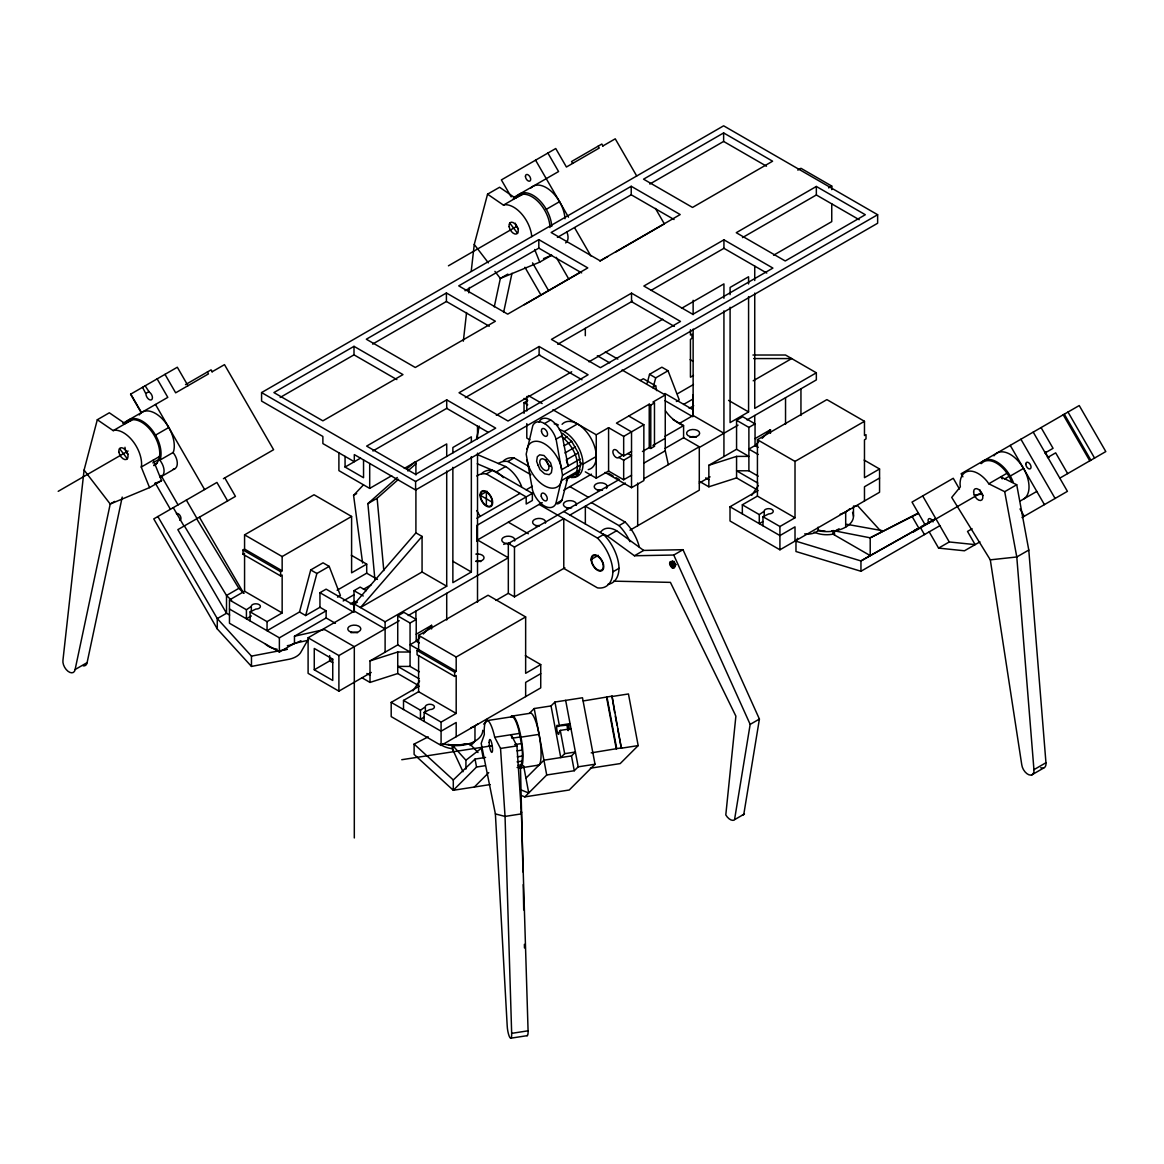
<?xml version="1.0" encoding="UTF-8"?>
<svg xmlns="http://www.w3.org/2000/svg" width="1164" height="1164" viewBox="0 0 1164 1164"><rect width="100%" height="100%" fill="white"/><g stroke="black" fill="none" stroke-linecap="round" stroke-linejoin="round"><path stroke-width="1.5" d="M463.01 771.747L452.272 748.612L452.272 745.062L465.92 760.223L465.92 769.113M522.971 871.938L520.468 766.974C524.688 755.378 521.094 742.414 518.911 730.686A25.695 5.427 81.2 0 0 510.909 717.199M125.232 423.696L109.314 412.798L97.31 419.738L84.084 470.096L62.958 660.177A8.715 5.034 60 0 0 68.007 671.293A8.715 5.034 60 0 0 75.107 669.547L87.111 662.607L122.22 497.086M463.33 341.197L466.56 312.534M468.786 292.833L469.398 287.464M471.216 271.343L474.257 244.469L487.556 194.184L499.574 187.258L515.477 198.171L513.295 198.709L523.32 194.213A25.695 14.841 60 0 1 549.99 227.547M142.546 387.306L145.951 393.927A4.569 2.634 60 0 0 149.181 399.528A4.569 2.634 60 0 0 152.426 397.652A4.569 2.634 60 0 0 149.181 392.05L145.165 385.793M669.606 563.303L670.377 561.615L672.225 561.79A3.696 2.139 60 0 1 674.844 566.33A3.696 2.139 60 0 1 672.225 567.843L669.606 563.303L672.69 561.528M562.619 433.284L571.684 441.389L578.304 452.927L566.301 459.867L568.09 465.964L562.241 435.627A17.897 10.331 60 0 0 550.645 419.971L544.534 423.551A17.897 10.331 60 0 0 532.792 425.602L526.186 454.12L532.53 490.175A17.897 10.331 60 0 0 544.126 505.831A17.897 10.331 60 0 0 555.81 503.75L561.965 500.2L568.047 476.803M544.476 423.521A17.897 10.331 60 0 1 556.086 439.177L562.532 475.305L555.81 503.75M571.539 477.647A25.695 14.841 60 0 0 578.217 473.864L580.705 464.814L578.304 452.927M613.719 581.098A26.132 15.088 60 0 0 616.644 581.214L670.42 582.378L735.881 716.136L725.798 814.931A8.715 5.034 60 0 0 734.499 819.965L750.169 724.386L673.767 555.039L634.424 555.766L607.404 536.051A26.132 15.088 60 0 0 602.617 534.029M742.472 815.018A8.715 5.034 60 0 0 743.752 814.625L759.408 719.061L683.006 549.699L643.663 550.427L634.424 555.766M75.107 669.547L110.216 504.027L149.545 487.6L141.251 467.04L141.586 464.887A25.695 14.841 60 0 0 114.901 430.214L113.214 430.636L97.31 419.738M153.997 465.687L157.009 463.199L158.988 459.344L159.759 454.397A25.695 14.841 60 0 0 133.074 419.724L124.592 423.347M494.264 306.874L500.345 278.429L507.853 274.093M479.262 426.126L476.978 436.791A8.715 5.034 60 0 1 476.498 438.29M503.605 312.374L511.985 273.278M250.115 620.936L250.115 611.857L267.051 621.649L267.051 630.713L299.512 611.973L310.715 569.938L323.039 562.823L329.194 566.388L340.397 595.473L337.545 597.132M299.512 611.973L305.666 615.538L316.884 573.488L329.194 566.388M647.213 383.072L649.541 374.313L661.865 367.198L668.034 370.763L679.238 399.863L676.371 401.507M653.368 386.637L655.71 377.878L668.034 370.763M159.905 476.92A11.756 6.795 60 0 0 159.905 460.275L160.399 458.907A26.568 15.336 60 0 0 149.429 426.912A26.568 15.336 60 0 0 125.974 422.561M159.817 460.187L173.058 452.534L173.64 451.254A26.568 15.336 60 0 0 162.684 419.273A26.568 15.336 60 0 0 139.214 414.922M526.826 449.057L528.66 445.07A25.695 14.841 60 0 1 560.131 463.418L561.936 469.529L580.109 459.038M566.213 480.79L567.014 479.059L579.017 472.118M575.947 473.894C580.938 460.478 572.513 445.07 561.892 436.791M307.994 639.734L301.214 651.578A19.599 11.32 0 0 1 287.348 659.581L251.468 666.434L217.275 628.909L153.764 518.897L216.926 482.434L227.606 500.913M939.872 525.692L860.953 571.262L795.972 551.518L795.972 541.202L797.66 538.248M412.944 690.892L419.593 680.998M751.769 495.267L758.419 485.373M818.03 527.219L817.986 530.697A11.756 6.795 0 0 1 804.746 533.854M415.912 489.447L415.912 532.865L354.307 604L354.307 611.1L308.096 637.785L308.096 673.345L338.899 691.14L371.243 672.457M415.912 532.865L422.066 536.415L360.462 607.55L422.066 571.99L446.714 586.205L446.714 470.954M362.601 563.027L353.58 495.369L363.444 484.893M416.217 641.335L419.768 637.639M423.332 633.958L431.611 625.33L431.611 628.938M755.043 445.725L758.608 442.029M762.158 438.333L770.452 429.72L770.452 433.314M519.551 768.225A26.568 5.616 81.2 0 0 521.559 740.566A26.568 5.616 81.2 0 0 511.243 716.209L529.344 713.401L534.203 708.541L551.038 705.937L554.937 702.038L582.495 697.76L595.022 764.224L569.225 790.007L524.833 796.874L521.574 795.594M485.315 765.679L476.542 767.032L453.291 790.283L414.108 754.418L414.108 744.102L428.221 736.856M474.33 787.024L488.749 772.605M558.051 726.583L559.317 725.317L570.054 723.644L568.774 724.925L557.847 726.074A4.569 0.96 81.2 0 0 556.668 727.253A4.569 0.96 81.2 0 0 557.847 733.538A4.569 0.96 81.2 0 0 559.026 732.36L560.277 730.395L571.015 728.737M583.266 700.946L612.017 696.159L621.343 748.205L617.662 728.62M525.953 778.163L543.923 760.179L571.48 755.916L575.394 752.017L564.671 753.675L560.757 757.575L551.038 705.937M614.636 712.586L612.017 696.159M524.833 796.874L546.716 774.991L574.274 770.728L578.188 766.829L595.022 764.224M591.21 752.861L621.751 747.812M611.624 696.567L628.458 693.962L638.178 745.6L620.208 763.584L590.366 768.196M490.117 784.58L453.291 790.283L453.291 779.967L475.043 759.074L485.563 757.444M623.468 454.644L618.419 457.685A4.569 2.634 60 0 1 613.835 455.037A4.569 2.634 60 0 1 613.835 449.755A4.569 2.634 60 0 1 618.419 452.403L623.671 455.939L631.528 451.414M374.91 579.57L367.882 503.619L397.273 477.502M406.614 469.194L414.631 462.064M367.882 503.619L377.121 498.279L398.495 479.292M407.851 470.983L415.854 463.854M126.192 423.158L129.204 420.67M516.438 197.618L519.45 195.145M465.92 760.223L481.358 748.234L483.147 757.735M146.024 393.33L149.167 391.511M185.498 384.629L211.077 369.861L212.168 371.752M513.47 197.574L558.574 171.545L547.895 153.051M602.748 146.038L615.247 138.822L636.679 175.939M122.817 423.332L167.805 397.361L157.14 378.882M211.979 371.854L224.492 364.638L273.598 449.711L223.401 478.695M487.556 194.184L503.459 205.111L521.632 194.621M113.214 430.636L131.387 420.131M58.2 491.324L128.055 451.006M155.525 435.132L168.78 427.494M448.431 265.814L516.729 226.383M546.294 209.316L559.535 201.663M261.58 392.574L723.63 125.814L877.641 214.729L877.641 223.241L415.606 490L354.307 454.6L354.307 461.715L322.879 443.586L322.879 436.471L261.58 401.071L261.58 392.574L415.606 481.489L877.641 214.729M141.251 467.04L159.424 456.55M354.002 346.334L273.904 392.574L322.879 420.844L402.977 374.604L354.002 346.334L354.002 354.845L280.189 397.448M446.409 292.979L366.311 339.219L415.286 367.489L495.384 321.249L446.409 292.979L446.409 301.491L372.596 344.093M538.816 239.624L458.718 285.864L507.708 314.149L587.791 267.909L538.816 239.624L538.816 248.136L465.003 290.753M631.223 186.284L551.139 232.509L600.115 260.794L680.198 214.554L631.223 186.284L631.223 194.781L557.411 237.398M723.63 132.929L643.547 179.169L692.522 207.439L772.605 161.199L723.63 132.929L723.63 141.441L649.818 184.043M152.819 462.908L158.988 459.344M153.939 464.974L157.009 463.199M114.712 501.422L110.216 504.027L84.084 470.096M161.636 476.382L174.876 468.728M149.545 487.6L161.563 480.659L153.27 460.115M494.918 271.358L500.345 278.429L539.747 262.118L551.765 255.192L543.559 258.583M524.353 304.721L579.73 272.754M599.984 261.056L607.681 256.618M615.538 252.079L664.368 223.895L655.434 208.429M797.806 170.104L800.948 168.285L831.751 186.065L831.751 189.63M446.714 399.863L366.631 446.103L415.606 474.374L495.689 428.134L446.714 399.863L446.714 408.375L488.036 432.222M539.121 346.508L459.038 392.748L508.013 421.019L588.096 374.779L539.121 346.508L539.121 355.02L581.971 379.755M631.528 293.153L551.445 339.393L600.42 367.678L680.504 321.439L631.528 293.153L631.528 301.665L674.378 326.415M723.935 239.813L643.852 286.038L692.827 314.324L772.911 268.084L723.935 239.813L723.935 248.31L651.011 290.418M816.342 186.458L736.259 232.698L785.234 260.969L865.318 214.729L816.342 186.458L816.342 194.97L742.487 237.602M363.546 459.94L363.546 477.72L345.068 467.055L360.593 458.092M372.902 450.977L447.02 408.186M465.309 397.622L539.747 354.656M557.716 344.282L632.474 301.127M828.608 187.884L831.751 186.065M351.601 516.452L282.154 556.552L282.154 570.782L244.571 549.088L244.571 534.858L314.033 494.758L351.601 516.452L351.601 572.833L366.704 564.118L366.704 573.183L337.138 590.25M267.051 621.649L282.154 612.933L282.154 575.045L280.611 575.933L243.029 554.239L243.029 549.975L244.571 549.088M243.029 554.239L244.571 553.351M353.58 495.369L356.664 493.594M338.899 452.825L338.899 470.62L369.701 488.4L391.701 475.698M404.286 468.437L446.714 443.935L446.714 456.55M496.344 415.286L571.684 371.782M588.955 361.815L662.723 319.227M681.551 308.344L723.935 283.885L723.935 298.275M773.594 255.207L831.751 221.64L831.751 203.86M524.033 413.351L524.033 402.686L527.161 400.867M243.945 593.334L238.838 588.358L226.514 595.473L226.514 613.253L217.275 618.593L217.275 628.909M308.46 640.2L294.463 643.343L279.375 652.058L229.468 623.249L229.468 599.955L244.571 591.239L282.154 612.933M243.029 549.975L280.611 571.669L282.154 570.782M640.258 380.512L643.328 378.737L655.71 385.881L656.656 390.609M229.468 599.955L246.419 609.732L251.235 606.444A4.569 2.634 0 0 1 255.818 603.796A4.569 2.634 0 0 1 260.387 606.444A4.569 2.634 0 0 1 255.818 609.078L250.115 611.857M486.363 473.923L492.518 470.372L532.355 493.361L532.355 500.476L526.201 504.041L526.201 496.926L486.363 473.923A33.48 19.337 60 0 0 476.818 476.018M498.381 463.578A33.48 19.337 60 0 1 507.926 461.482L514.081 457.918L529.387 466.764M564.22 431.582L577.475 423.929M477.284 463.781L496.359 471.886L505.598 466.56A26.132 15.088 60 0 1 521.603 486.465M556.086 439.177L562.241 435.627M251.337 615.96L246.419 618.797L246.419 609.732M564.234 438.522L567.319 436.733M652.626 387.656L655.71 385.881M564.147 445.739L571.684 441.389M480.936 494.846L487.09 491.281M693.453 375.463L690.441 377.209L690.441 339.321L691.983 338.433L691.983 334.17L690.441 335.057L690.441 329.718M305.666 615.538L319.954 607.288L319.954 592.694L326.124 589.144L353.972 605.222M564.918 452.985L575.438 446.903M552.9 409.743L596.259 434.783L608.583 427.668L623.671 436.384L643.852 424.729L643.852 480.572L631.528 487.687L605.062 472.409M649.236 404.184L649.236 447.587L650.778 448.475L654.474 446.336L654.474 402.948L650.778 405.087L649.236 404.184L616.44 423.129L631.528 431.844L631.528 487.687M668.34 464.654L665.255 450.788L665.255 394.945L652.931 402.06L654.474 402.948M677.419 393.796L693.453 384.527M476.905 518.271L520.032 493.361M526.201 489.811L532.355 486.261M319.954 592.694L354.002 612.351L354.002 590.657L360.156 587.092L366.311 590.657M229.468 609.019L279.375 637.828L326.124 610.838L326.124 617.953L294.463 636.228L294.463 643.343M343.191 600.988L354.089 594.688M363.444 589.29L371.229 584.794M683.574 404.461L692.929 399.063M562.532 475.305L580.705 464.814M532.355 493.361L476.891 525.386L476.891 541.391M596.259 456.477L583.019 464.13L580.167 462.472M580.065 469.863L561.877 480.354L560.044 484.355A25.695 14.841 60 0 1 528.572 465.993L526.783 459.896M350.364 603.956L354.889 601.352M689.19 408.331L693.715 405.727M357.377 602.21L354.307 604L385.109 621.78L446.714 586.205M542.206 502.63L477.516 539.965L508.319 557.76L408.215 615.552M563.769 490.175L591.487 474.17M679.267 423.492L693.133 415.49L723.935 433.27M753.195 380.803L791.709 358.57L753.646 358.57M618.753 457.365L623.671 460.217L631.528 455.677L627.832 453.538M665.008 436.34L683.588 425.617L683.588 437.722L665.008 448.446M585.303 471.842L596.259 478.171L608.583 471.056L623.671 479.772L631.528 475.232M642.441 451.501L650.05 447.122M665.255 438.333L652.931 445.448L654.474 446.336M643.808 463.17L665.255 450.788M495.995 600.435L508.319 593.32L508.319 543.53L619.204 479.51L616.12 477.735M471.347 456.652L471.347 571.99L452.869 582.655L452.869 467.317M508.319 543.53L514.473 547.08L563.783 518.62L563.783 568.41L597.452 587.864A33.48 19.337 60 0 0 612.861 571.859L619.015 568.294A33.48 19.337 60 0 0 603.621 534.509L563.783 511.505M569.938 515.07L625.374 483.06M748.583 296.587L748.583 411.925L730.09 422.605L730.09 307.267M747.041 419.928L816.342 379.915L816.342 372.8L754.738 408.375L754.738 293.11M417.512 684.941L397.739 673.534L370.007 682.424L370.007 660.905L397.739 644.9L397.739 615.902L403.893 612.351L416.217 619.466L416.217 641.16L410.063 644.725L419.346 650.079M756.338 489.317L736.565 477.909L708.847 486.799L708.847 465.28L736.565 449.275L736.565 420.291L742.719 416.727L755.043 423.842L755.043 445.536L748.889 449.1L758.171 454.455M643.823 478.811L699.288 446.787L699.288 490.175L629.986 530.187M314.265 669.795L332.744 659.13L332.744 680.46L314.265 669.795L314.265 648.45L332.744 659.13M308.096 637.785L338.899 655.565L399.208 620.747M699.288 447.5L738.034 425.136M397.739 615.902L410.063 623.016L416.217 619.466M736.565 420.291L748.889 427.406L755.043 423.842M416.217 634.22L431.611 625.33M755.043 438.61L770.452 429.72M525.648 616.935L456.186 657.034L456.186 671.264L418.603 649.57L418.603 635.34L488.065 595.241L525.648 616.935L525.648 673.301L540.736 664.586L540.736 687.895L441.083 745.426L391.191 716.617L391.191 702.387L419.229 686.193M864.474 421.31L795.012 461.41L795.012 517.791L757.429 496.097L757.429 439.716L826.891 399.616L864.474 421.31L864.474 435.54L866.016 434.652L866.016 438.915L864.474 439.803L864.474 477.691L879.562 468.976L879.562 492.27L779.924 549.801L730.017 520.992L730.017 506.762L758.07 490.568M539.121 504.405L597.452 538.059L603.621 534.509M585.346 523.96L585.346 506.18L619.015 525.619L625.184 522.054A33.48 19.337 60 0 1 639.356 547.182M607.404 536.051L616.644 530.726L643.663 550.427M699.288 483.06L710.069 476.847M424.147 721.418L424.147 712.339L441.083 722.117L456.186 713.416L456.186 675.527L454.644 676.415L417.061 654.721L417.061 650.458L418.603 649.57M508.232 593.276L514.473 596.885L564.875 567.785M590.701 559.753L598.354 555.33M403.515 709.502L403.515 700.422L418.603 691.707L456.186 713.416M742.341 513.877L742.341 504.798L757.429 496.097M417.061 650.458L454.644 672.152L456.186 671.264M673.767 555.039L683.006 549.699M669.693 562.576L672.777 560.801M669.693 564.133L674.32 561.47M669.955 565.02L674.582 562.343M403.515 700.422L420.451 710.215L425.267 706.912A4.569 2.634 0 0 1 429.851 704.278A4.569 2.634 0 0 1 434.419 706.912A4.569 2.634 0 0 1 429.851 709.56L424.147 712.339M670.377 565.879L674.989 563.216M742.341 504.798L759.277 514.59L764.108 511.302A4.569 2.634 0 0 1 768.676 508.653A4.569 2.634 0 0 1 773.245 511.302A4.569 2.634 0 0 1 768.676 513.935L762.973 516.714L762.973 525.793M670.915 566.679L675.542 564.016M671.555 567.348L676.168 564.671M672.225 567.843L675.309 566.053M424.147 717.14L420.451 719.279L420.451 710.215M762.973 521.53L759.277 523.654L759.277 514.59M762.973 516.714L779.924 526.506L795.012 517.791M540.736 673.665L525.648 682.38L525.648 696.61M879.562 478.04L864.474 486.756L864.474 500.986M831.838 530.799L834.472 531.424L839.084 528.762M918.207 513.033L870.206 537.826L832.929 530.537M795.972 541.202L860.953 560.946L870.206 555.606L870.206 537.826L918.527 513.368M1002.204 478.899L1000.778 476.833L1016.725 484.748L1028.787 550.048L1045.956 762.74L1033.938 769.666A8.715 5.034 60 0 1 1028.714 774.715A8.715 5.034 60 0 1 1021.745 764.661L990.302 559.84L951.73 497.421L960.344 486.858L960.053 484.326A25.695 14.841 60 0 1 987.116 481.387L988.774 483.773L1006.947 473.282M1044.865 453.058L1053.056 448.329L1041.082 427.581M814.16 532.094A19.599 11.32 0 0 0 831.838 534.349L832.929 534.087L870.206 555.606L935.783 518.606L921.772 526.404M1004.459 479.044L1009.086 476.367L1012.025 482.376M912.983 532.21L981.499 492.663M1010.265 476.047L1023.52 468.408M1047.484 457.583L1055.675 452.854L1067.65 473.603M988.774 483.773L1004.707 491.688L1016.725 484.748M929.207 531.861L938.591 548.113L949.257 541.958L975.126 544.621L967.517 531.424L972.115 528.762M1019.737 501.277L1036.804 491.412M1059.749 478.171L1105.8 451.574L1079.232 405.552L961.115 473.748L962.89 476.818M979.942 541.857L964.461 550.79L938.591 548.113M1022.007 517.558L1067.417 491.339L1033.225 432.12M1028.787 550.048L1016.783 556.974L990.302 559.84M750.169 724.386L759.408 719.061M735.226 819.296L744.465 813.956M1031.653 774.962L1043.657 768.022M913.74 530.784L916.883 529.023M155.001 483.395L161.563 480.659M176.39 513.702L176.913 513.499A3.696 2.139 60 0 1 180.1 515.652A3.696 2.139 60 0 1 180.638 519.595L179.722 520.221M519.115 767.454L520.468 766.974L517.107 767.498M708.847 465.28L736.565 456.39L748.889 456.39L736.565 449.275M370.007 660.905L397.739 652.015L410.063 652.015L397.739 644.9M503.459 205.111L505.147 204.704A25.695 14.841 60 0 1 531.744 236.627M465.978 743.84L461.25 744.975L451.108 744.975A19.599 11.32 0 0 1 447.893 744.291M294.463 636.228L324.189 629.564M854.158 506.296L857.577 505.642L880.77 531.104M157.868 516.54L217.275 618.593L251.468 656.118L287.348 649.265A19.599 11.32 0 0 1 283.972 649.599M487.44 720.56L512.262 716.718M494.7 737.249L500.535 748.437L505.045 816.415L511.665 1033.356A8.715 1.848 81.2 0 1 509.759 1037.342A8.715 1.848 81.2 0 1 507.198 1025.848L495.384 813.912L481.198 743.418L484.326 734.571L484.209 731.967A25.695 5.427 81.2 0 1 494.089 734.528L494.7 737.249L519.522 733.407M452.272 745.673L469.674 743.665L477.997 752.541M520.308 736.943L511.898 738.252L511.112 734.717L516.932 745.891L521.457 813.869L528.078 1030.809A8.715 1.848 81.2 0 1 526.739 1035.524M520.977 737.161L539.063 734.368M401.755 759.714L490.859 745.935M514.663 744.611L521.385 743.563M500.535 748.437L516.932 745.891M517.034 750.867L522.083 750.082M517.296 756.833L522.345 756.047M517.092 761.853L522.141 761.067M621.343 748.205L638.178 745.6M518.14 765.315L521.501 764.792M520.977 767.847L539.063 765.039M521.457 813.869L505.045 816.415L495.384 813.912M511.665 1033.356L528.078 1030.809M510.836 1038.186L527.248 1035.654M974.239 494.991L982.198 494.118M752.933 355.02L785.54 355.02L816.342 372.8M758.171 476.163L748.889 470.794L736.565 470.794L757.851 483.089M419.346 671.774L410.063 666.419L397.739 666.419L419.025 678.714M452.272 748.612L451.108 748.525A19.599 11.32 0 0 1 440.123 744.087M846.795 524.309L882.516 530.711M818.03 530.624L820.023 531.09A26.568 15.336 0 0 0 852.557 512.306M489.418 745.557L492.314 746.299M520.832 811.963L521.792 812.225M520.584 789.745L528.732 792.975L523.596 765.694M478.579 455.066L505.598 466.56M723.63 141.441L766.479 166.176M816.342 194.97L859.192 219.705M631.223 194.781L674.072 219.53M723.935 248.31L766.785 273.06M538.816 248.136L581.665 272.885M690.136 359.603L693.206 361.378M864.168 460.086L879.562 468.976M728.562 400.372L748.583 411.925M649.541 374.313L655.71 377.878M605.324 351.892L617.851 359.123M757.429 439.716L795.012 461.41M664.95 393.519L692.798 409.597M755.043 445.536L758.142 447.325M597.336 355.733L609.689 362.862M622.042 369.992L665.255 394.945M664.979 400.649L692.827 416.727L692.827 395.033M672.807 419.404L683.588 425.617L680.067 423.943A118.874 68.705 -60.1 0 1 665.488 410.848M683.588 437.722L699.288 446.787M446.409 301.491L489.258 326.226M628.749 416.014L643.852 424.729M705.704 477.866L708.847 479.684M699.418 481.358L708.847 486.799M730.017 506.762L779.924 535.571L795.012 526.856L795.012 541.085M528.34 395.571L542.148 403.544M524.033 398.408L527.714 400.547M524.033 402.686L527.714 404.81M608.423 473.282L613.05 475.945M529.867 439.847L526.797 438.071L526.797 423.609M354.002 354.845L396.851 379.58M569.923 486.625L588.402 497.29M591.501 502.615L625.184 522.054M507.926 461.482L530.886 474.737M480.514 495.442A8.279 4.772 60 0 0 489.287 506.369A8.279 4.772 60 0 0 489.287 494.656A8.279 4.772 60 0 0 480.514 495.442L492.212 502.208M508.319 522.185L528.34 533.752M452.869 561.31L471.347 571.99M351.295 555.228L366.704 564.118M525.342 655.696L540.736 664.586M366.544 573.095L377.456 579.396M354.002 590.657L363.241 595.997M310.715 569.938L316.884 573.488M244.571 534.858L282.154 556.552M418.603 635.34L456.186 657.034M416.217 641.16L419.316 642.95M354.307 611.1L385.109 628.895M319.954 607.288L326.124 610.838M326.124 617.953L335.407 623.322M323.505 628.895L354.307 646.675L354.307 837.964M366.864 673.49L370.007 675.309M362.164 677.885L370.007 682.424M332.744 662.68L329.659 660.905L329.659 655.565M391.191 702.387L441.083 731.196L456.186 722.48L456.186 736.71M229.628 615.043L226.514 613.253L177.845 529.649L235.448 496.388L224.783 477.895M414.108 744.102L453.291 779.967M231.621 600.449L226.514 595.473L184.349 525.881M173.058 452.534L173.145 452.636A11.756 6.795 60 0 1 173.145 469.267M119.514 448.577L127.342 458.762M509.745 223.066L517.573 233.251M474.257 244.469L488.385 262.86M1009.086 476.367L1005.289 470.896A25.695 14.841 60 0 0 981.383 463.578M928.872 523.043L928.392 522.039A3.696 2.139 60 0 1 928.945 518.737A3.696 2.139 60 0 1 932.117 520.235L932.64 521.05A3.696 2.139 60 0 1 933.033 521.923M196.672 518.766L238.838 588.358M199.408 517.194L243.582 593.058M173.261 507.649L183.999 526.084M1067.999 412.041L1094.567 458.063M1064.303 414.166L1090.872 460.202M1063.212 414.806L1089.78 460.828M1020.901 439.221L1055.093 498.454M1010.236 445.39L1044.428 504.623M1020.013 508.93L1024.247 516.263M959.456 489.026L953.258 478.288L912.009 502.091L925.045 524.658M922.688 495.937L949.257 541.958M924.478 534.596L920.375 527.496L860.953 560.946L860.953 571.262M912.372 516.932L918.876 528.209M602.923 145.936L601.832 144.045L571.568 161.52L572.659 163.411M598.136 146.184L599.227 148.061L566.417 167.019L555.752 148.526L501.378 179.911L511.171 196.862M535.571 160.166L568.498 217.188M574.769 228.042L590.89 255.964M556.247 257.346L568.789 279.069M532.545 262.875L548.622 290.709M524.92 267.269L540.998 295.118M207.381 372L208.472 373.891L175.662 392.821L164.997 374.342M187.986 385.721L177.321 367.227L130.572 394.218L141.237 412.711M155.496 404.475L204.602 489.549M130.79 394.087L141.47 412.565M186.356 500.084L197.022 518.562M161.01 475.407L178.034 504.885M155.234 483.002L170.41 509.294M534.654 249.474L539.747 262.118M615.305 716.151L616.993 725.056M606.968 696.945L616.702 748.583M606.575 697.338L616.294 748.99M565.66 700.364L578.188 766.829M571.48 755.916L574.274 770.728M554.937 702.038L559.317 725.317M560.277 730.395L564.671 753.675M534.203 708.541L546.716 774.991M475.043 759.074L476.542 767.032M1004.707 491.688L1016.783 556.974L1033.938 769.666M377.121 498.279L383.814 570.622M523.218 884.611L523.713 909.942M524.397 944.324L524.469 947.947M832.929 531.148L832.929 534.087M853.474 506.078L853.474 516.278M845.69 511.825L845.69 527.117M834.472 531.424L834.472 534.974M800.948 388.805L800.948 415.49M785.54 397.695L785.54 424.38M779.924 526.506L779.924 549.801M764.21 511.738L764.21 515.376M754.738 266.105L754.738 280.509M754.738 415.49L754.738 424.38M748.889 427.406L748.889 470.794M748.583 283.972L748.583 276.77L730.09 287.435L730.09 294.652M736.565 456.39L736.565 477.909M723.935 310.875L723.935 456.39M693.133 300.297L693.133 314.702M693.133 329.092L693.133 415.49M650.778 405.087L650.778 448.475M637.683 483.06L637.683 525.75M623.671 436.384L623.671 455.939M623.671 460.217L623.671 479.772M608.583 427.668L608.583 471.056M596.259 434.783L596.259 478.171M585.317 328.335L585.317 335.698M526.797 396.488L526.797 410.95M514.473 547.08L514.473 596.885M486.363 492.066L486.363 505.583M477.516 426.155L477.516 438.755M477.516 453.145L477.516 602.21M474.97 725.856L474.97 741.148M471.347 442.233L471.347 436.82L452.869 447.5L452.869 452.898M454.644 672.152L454.644 676.415M452.84 746.269L452.84 749.834M446.714 593.32L446.714 620.005M441.083 722.117L441.083 745.426M425.369 707.363L425.369 712.804M422.066 536.415L422.066 571.99M418.603 655.638L418.603 691.707M415.912 462.326L415.912 474.985M415.912 611.1L415.912 620.005M415.606 481.489L415.606 490M410.063 623.016L410.063 666.419M397.739 652.015L397.739 673.534M385.109 621.78L385.109 652.015M369.701 463.505L369.701 488.4M345.068 456.39L345.068 467.055M338.899 655.565L338.899 691.14M280.611 571.669L280.611 575.933M279.375 637.828L279.375 652.058M251.468 656.118L251.468 666.434M251.337 606.881L251.337 612.322M244.571 555.155L244.571 591.239M619.015 525.619A33.48 19.337 60 0 1 630.015 541.697M503.081 461.293A33.48 19.337 60 0 1 514.081 457.918M529.344 713.401A26.568 5.616 81.2 0 1 539.659 737.772A26.568 5.616 81.2 0 1 537.637 765.417M567.988 730.104A4.569 0.96 81.2 0 1 567.435 724.721M825.058 531.133A19.599 11.32 0 0 1 818.481 530.115M277.207 649.265A19.599 11.32 0 0 1 265.29 643.983M296.136 642.775A19.599 11.32 0 0 1 287.348 645.7M300.938 640.68A26.568 15.336 0 0 1 292.31 643.998M1045.956 762.74A8.715 5.034 60 0 1 1040.732 767.774M983.245 495.515A6.533 3.768 60 0 1 979.928 489.869M568.178 730.686A3.696 0.786 81.2 0 1 567.741 724.706A3.696 0.786 81.2 0 1 569.341 729.508M475.116 740.522A19.599 11.32 0 0 1 470.038 745.6M516.729 196.745A26.568 15.336 60 0 1 537.273 198.317A26.568 15.336 60 0 1 551.751 226.398M566.955 232.087A11.756 6.795 60 0 1 565.631 242.912M530.857 188.015A26.568 15.336 60 0 1 551.314 191.362A26.568 15.336 60 0 1 565.006 218.745M475.829 554.108A6.533 3.768 0 0 1 484.049 557.76A6.533 3.768 0 0 1 475.829 561.397M475.829 561.223A6.533 3.768 0 0 1 480.776 561.601M539.121 525.953A6.533 3.768 0 0 1 532.617 521.865A6.533 3.768 0 0 1 540.256 518.475A6.533 3.768 0 0 1 545.436 523.16M535.847 526.041A6.533 3.768 0 0 1 539.121 525.531M602.414 490.262A6.533 3.768 0 0 1 594.193 486.625A6.533 3.768 0 0 1 602.414 482.973A6.533 3.768 0 0 1 606.386 488.502M597.452 490.466A6.533 3.768 0 0 1 602.414 490.088M351.033 632.736A6.533 3.768 0 0 1 357.566 632.736M689.859 437.111A6.533 3.768 0 0 1 696.407 437.111M569.923 508.173A6.533 3.768 0 0 1 563.42 504.07A6.533 3.768 0 0 1 571.058 500.695A6.533 3.768 0 0 1 576.238 505.38M510.007 543.617A6.533 3.768 0 0 1 501.8 540.3A6.533 3.768 0 0 1 508.886 536.211A6.533 3.768 0 0 1 514.634 540.954M503.692 544.417A6.533 3.768 0 0 1 510.007 543.442M566.65 508.246A6.533 3.768 0 0 1 571.611 507.868M849.909 508.653A26.568 15.336 0 0 1 840.175 514.27M87.111 662.607A8.715 5.034 60 0 1 83.197 665.837M128.244 454.44A6.533 3.768 60 0 1 124.97 447.267M980.714 463.476A26.568 15.336 60 0 1 1013.262 482.26M993.954 455.837A26.568 15.336 60 0 1 1021.672 465.469A26.568 15.336 60 0 1 1023.52 499.08M1049.026 457.408A4.569 2.634 60 0 1 1045.796 451.807M518.46 228.915A6.533 3.768 60 0 1 515.317 223.197M487.047 719.279A11.756 6.795 0 0 1 483.598 724.081M477.953 723.804A26.568 15.336 0 0 1 470.94 727.762M482.754 730.308A26.568 15.336 0 0 1 442.902 743.592M562.081 424.307A26.568 15.336 60 0 1 590.759 437.955A26.568 15.336 60 0 1 588.242 469.63M559.36 429.516A26.568 15.336 60 0 1 581.578 454.993A26.568 15.336 60 0 1 573.619 477.487M554.21 423.885A11.756 6.795 60 0 1 558.371 425.006M538.961 422.052A17.897 10.331 60 0 1 550.645 419.971M561.965 500.2A17.897 10.331 60 0 1 557.28 503.925M550.485 466.473A6.533 3.768 60 0 1 546.047 459.926M619.015 568.294A33.48 19.337 60 0 1 607.812 584.357M597.452 538.059A33.48 19.337 60 0 1 612.861 571.859M481.518 473.748A33.48 19.337 60 0 1 492.518 470.372M480.237 516.263A33.48 19.337 60 0 1 476.818 510.603M496.359 471.886A26.132 15.088 60 0 1 503.43 477.604M600.639 532.152A26.132 15.088 60 0 1 616.644 530.726M538.146 465.338L539.994 469.659L544.621 473.792L549.204 474.679L551.387 472.671L552.085 468.059L550.572 462.865L543.995 455.502L539.645 454.818L537.332 456.739L536.619 461.366L538.146 465.338M545.567 460.26L544.374 459.387A6.533 3.768 60 0 0 540.154 464.523A6.533 3.768 60 0 0 547.88 470.198A6.533 3.768 60 0 0 545.567 460.26M591.603 559.578A8.279 4.772 60 0 0 600.377 570.506A8.279 4.772 60 0 0 600.377 558.793A8.279 4.772 60 0 0 591.603 559.578M1025.804 464.058A3.696 2.139 60 0 0 1029.733 468.947A3.696 2.139 60 0 0 1029.733 463.709A3.696 2.139 60 0 0 1025.804 464.058M525.444 176.317A3.696 2.139 60 0 0 529.373 181.206A3.696 2.139 60 0 0 529.373 175.968A3.696 2.139 60 0 0 525.444 176.317M973.599 491.95A6.533 3.768 60 0 0 980.583 500.505A6.533 3.768 60 0 0 980.481 491.208A6.533 3.768 60 0 0 973.599 491.95M489.171 742.385A6.533 1.382 81.2 0 0 491.732 752.381A6.533 1.382 81.2 0 0 491.688 743.025A6.533 1.382 81.2 0 0 489.171 742.385M351.033 632.154A6.533 3.768 0 0 0 360.84 628.895A6.533 3.768 0 0 0 351.033 625.621A6.533 3.768 0 0 0 351.033 632.154M689.859 436.529A6.533 3.768 0 0 0 699.666 433.27A6.533 3.768 0 0 0 689.859 429.996A6.533 3.768 0 0 0 689.859 436.529M118.932 452.272A6.533 3.768 60 0 0 126.585 459.387A6.533 3.768 60 0 0 124.781 449.348A6.533 3.768 60 0 0 118.932 452.272M509.148 226.747A6.533 3.768 60 0 0 516.801 233.877A6.533 3.768 60 0 0 515.012 223.837A6.533 3.768 60 0 0 509.148 226.747M541.507 431.611A4.35 2.517 60 0 0 546.658 436.194A4.35 2.517 60 0 0 545.305 429.458A4.35 2.517 60 0 0 541.507 431.611M541.231 496.184A4.35 2.517 60 0 0 546.382 500.767A4.35 2.517 60 0 0 545.028 494.031A4.35 2.517 60 0 0 541.231 496.184M591.137 559.317A8.934 5.151 60 0 0 600.609 571.102A8.934 5.151 60 0 0 600.609 558.473A8.934 5.151 60 0 0 591.137 559.317M480.048 495.18A8.934 5.151 60 0 0 489.52 506.966A8.934 5.151 60 0 0 489.52 494.336A8.934 5.151 60 0 0 480.048 495.18"/></g></svg>
